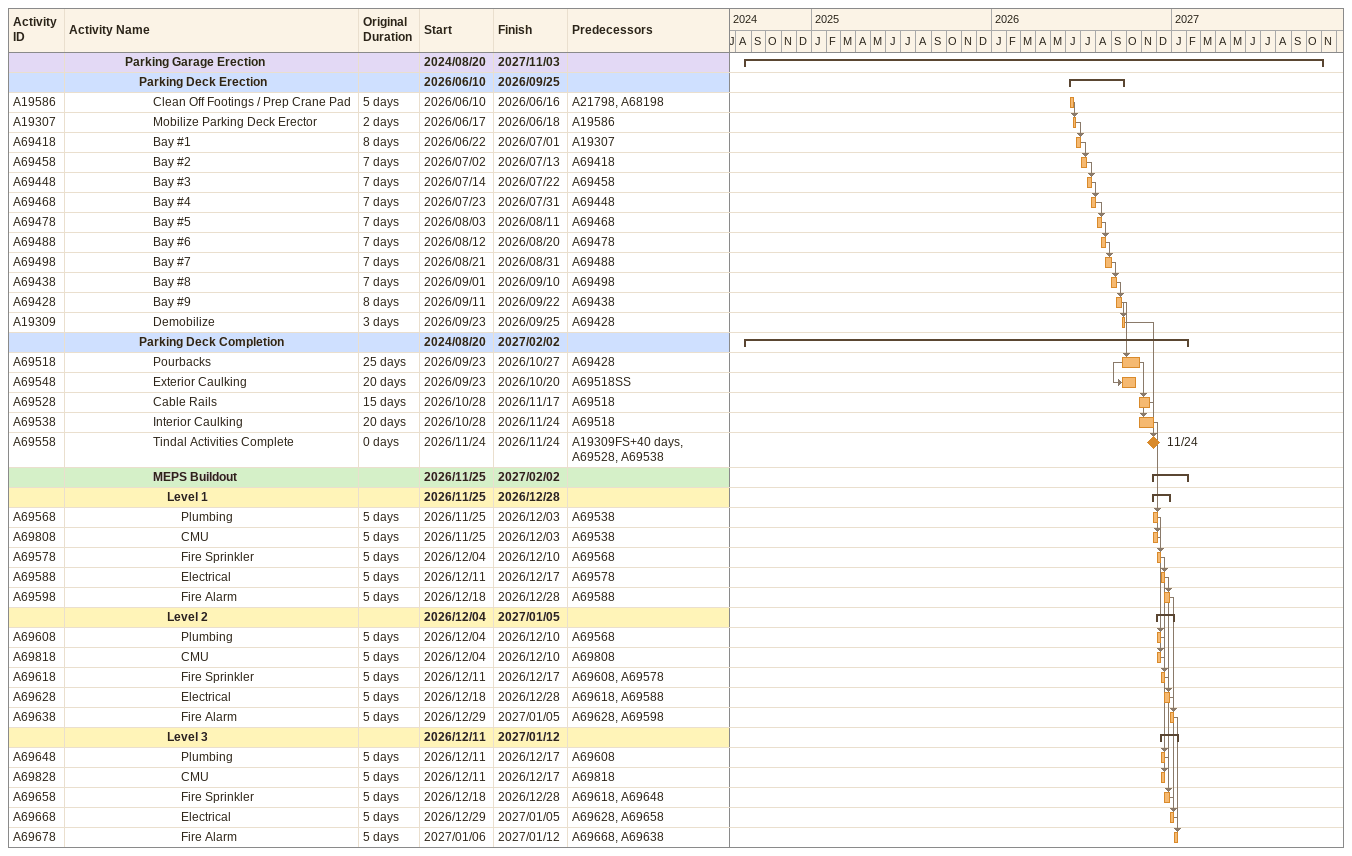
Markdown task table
| ID | Level | Task | Original duration | Start | Finish | Predecessors |
|---|---|---|---|---|---|---|
|  | 5 | **Parking Garage Erection** |  | 2024-08-20 | 2027-11-03 |  |
|  | 6 | **Parking Deck Erection** |  | 2026-06-10 | 2026-09-25 |  |
| A19586 | 7 | Clean Off Footings / Prep Crane Pad | 5d | 2026-06-10 | 2026-06-16 | A21798, A68198 |
| A19307 | 7 | Mobilize Parking Deck Erector | 2d | 2026-06-17 | 2026-06-18 | A19586 |
| A69418 | 7 | Bay #1 | 8d | 2026-06-22 | 2026-07-01 | A19307 |
| A69458 | 7 | Bay #2 | 7d | 2026-07-02 | 2026-07-13 | A69418 |
| A69448 | 7 | Bay #3 | 7d | 2026-07-14 | 2026-07-22 | A69458 |
| A69468 | 7 | Bay #4 | 7d | 2026-07-23 | 2026-07-31 | A69448 |
| A69478 | 7 | Bay #5 | 7d | 2026-08-03 | 2026-08-11 | A69468 |
| A69488 | 7 | Bay #6 | 7d | 2026-08-12 | 2026-08-20 | A69478 |
| A69498 | 7 | Bay #7 | 7d | 2026-08-21 | 2026-08-31 | A69488 |
| A69438 | 7 | Bay #8 | 7d | 2026-09-01 | 2026-09-10 | A69498 |
| A69428 | 7 | Bay #9 | 8d | 2026-09-11 | 2026-09-22 | A69438 |
| A19309 | 7 | Demobilize | 3d | 2026-09-23 | 2026-09-25 | A69428 |
|  | 6 | **Parking Deck Completion** |  | 2024-08-20 | 2027-02-02 |  |
| A69518 | 7 | Pourbacks | 25d | 2026-09-23 | 2026-10-27 | A69428 |
| A69548 | 7 | Exterior Caulking | 20d | 2026-09-23 | 2026-10-20 | A69518SS |
| A69528 | 7 | Cable Rails | 15d | 2026-10-28 | 2026-11-17 | A69518 |
| A69538 | 7 | Interior Caulking | 20d | 2026-10-28 | 2026-11-24 | A69518 |
| A69558 | 7 | Tindal Activities Complete | 0d | 2026-11-24 | 2026-11-24 | A19309FS+40d, A69528, A69538 |
|  | 7 | **MEPS Buildout** |  | 2026-11-25 | 2027-02-02 |  |
|  | 8 | **Level 1** |  | 2026-11-25 | 2026-12-28 |  |
| A69568 | 9 | Plumbing | 5d | 2026-11-25 | 2026-12-03 | A69538 |
| A69808 | 9 | CMU | 5d | 2026-11-25 | 2026-12-03 | A69538 |
| A69578 | 9 | Fire Sprinkler | 5d | 2026-12-04 | 2026-12-10 | A69568 |
| A69588 | 9 | Electrical | 5d | 2026-12-11 | 2026-12-17 | A69578 |
| A69598 | 9 | Fire Alarm | 5d | 2026-12-18 | 2026-12-28 | A69588 |
|  | 8 | **Level 2** |  | 2026-12-04 | 2027-01-05 |  |
| A69608 | 9 | Plumbing | 5d | 2026-12-04 | 2026-12-10 | A69568 |
| A69818 | 9 | CMU | 5d | 2026-12-04 | 2026-12-10 | A69808 |
| A69618 | 9 | Fire Sprinkler | 5d | 2026-12-11 | 2026-12-17 | A69608, A69578 |
| A69628 | 9 | Electrical | 5d | 2026-12-18 | 2026-12-28 | A69618, A69588 |
| A69638 | 9 | Fire Alarm | 5d | 2026-12-29 | 2027-01-05 | A69628, A69598 |
|  | 8 | **Level 3** |  | 2026-12-11 | 2027-01-12 |  |
| A69648 | 9 | Plumbing | 5d | 2026-12-11 | 2026-12-17 | A69608 |
| A69828 | 9 | CMU | 5d | 2026-12-11 | 2026-12-17 | A69818 |
| A69658 | 9 | Fire Sprinkler | 5d | 2026-12-18 | 2026-12-28 | A69618, A69648 |
| A69668 | 9 | Electrical | 5d | 2026-12-29 | 2027-01-05 | A69628, A69658 |
| A69678 | 9 | Fire Alarm | 5d | 2027-01-06 | 2027-01-12 | A69668, A69638 |
